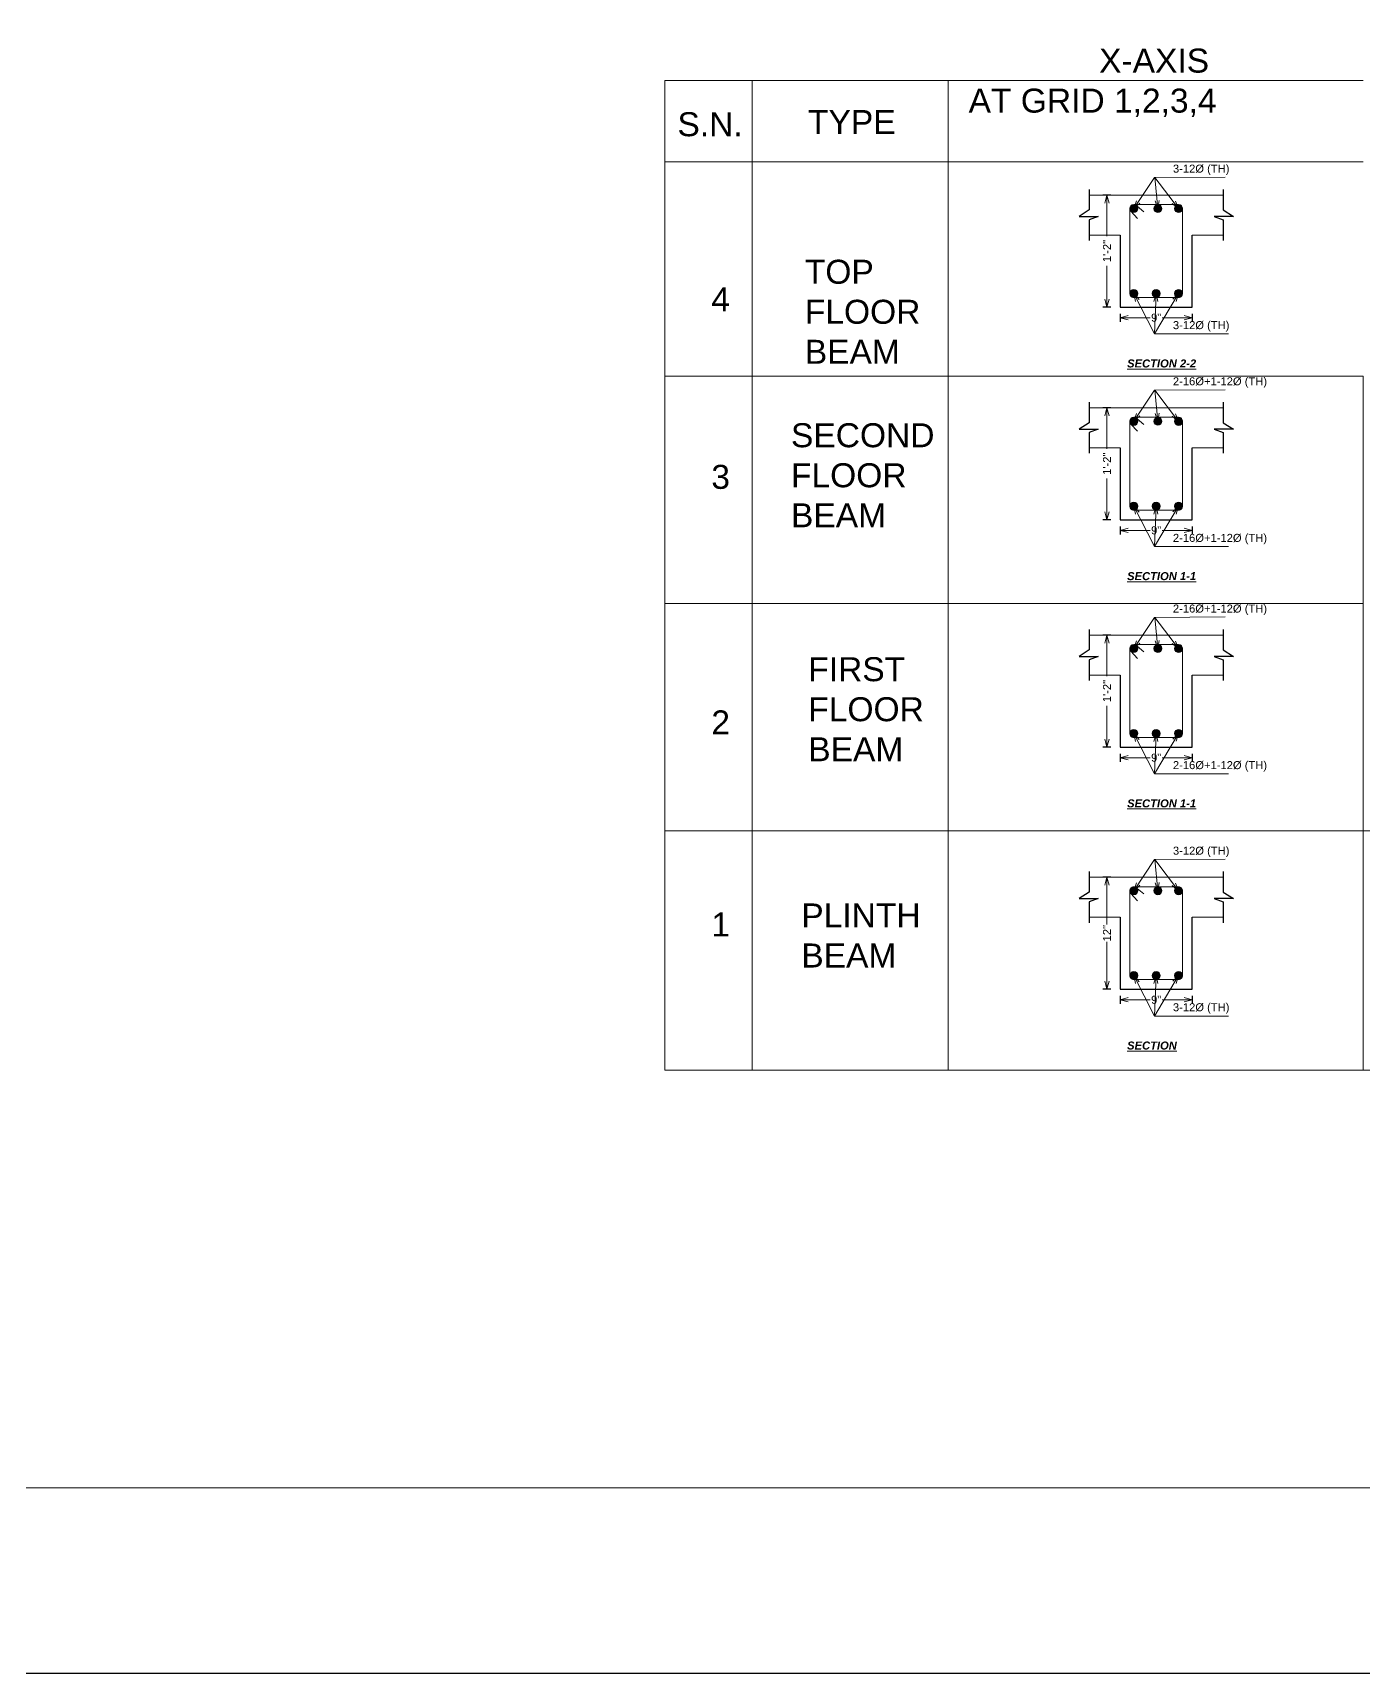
# Model space of a CAD drawing. Header units: inches. Extents: x -412 to 2766, y -9590 to -2111.
# Drawn here: x 973.6 to 1306, y -9590.3 to -9180.3 of the extents above; entities that cross this region are included whole.
import ezdxf

# ---------------------------------------------------------------- set-up
doc = ezdxf.new("R2010")
doc.units = ezdxf.units.IN
doc.header["$LTSCALE"] = 0.5
doc.header["$MEASUREMENT"] = 0
doc.header["$PDMODE"] = 66
doc.linetypes.add('ACAD_ISO03W100', pattern=[30, 12, -18])
for name, color, linetype, lineweight in [('1', 7, 'Continuous', 25), ('ELE1', 3, 'Continuous', 9), ('Hatch Pcc', 132, 'Continuous', 15), ('HIDDEN LINE', 80, 'ACAD_ISO03W100', 9), ('LIGHT', 255, 'Continuous', 5), ('Line 3', 250, 'Continuous', 18), ('Profile ele', 4, 'Continuous', 25), ('rebar', 140, 'Continuous', 13), ('REINFORCEMENT', 2, 'Continuous', 40), ('STIRRUPS', 14, 'Continuous', 18), ('Text 1', 251, 'Continuous', 20)]:
    doc.layers.add(name, color=color, linetype=linetype, lineweight=lineweight)
doc.layers.add('Beam', color=1, linetype='Continuous')
doc.styles.get("Standard").update_dxf_attribs({"font": 'arial.ttf'})
doc.dimstyles.new('Dim 2', dxfattribs={"dimtxt": 4, "dimasz": 3, "dimexe": 2, "dimexo": 2, "dimgap": 0.09, "dimtad": 0, "dimdec": 0, "dimzin": 0, "dimdsep": 46, "dimlunit": 3, "dimtxsty": 'Standard', "dimcen": 0.09, "dimclrd": 256, "dimclre": 256, "dimclrt": 3, "dimadec": 0, "dimazin": 0, "dimtfac": 1, "dimtdec": 0, "dimtofl": 0, "dimtmove": 0, "dimatfit": 3, "dimfxl": 2, "dimfxlon": 1, "dimtolj": 1, "dimtzin": 0, "dimlwd": 5, "dimarcsym": 0})
doc.dimstyles.new('Extra Dim 2 small', dxfattribs={"dimtxt": 1, "dimasz": 1, "dimexe": 0.5, "dimexo": 0.5, "dimgap": 0.09, "dimtad": 0, "dimdec": 0, "dimzin": 0, "dimdsep": 46, "dimlunit": 3, "dimtxsty": 'Standard', "dimblk": 'OPEN30', "dimcen": 0.09, "dimclrd": 256, "dimclre": 256, "dimclrt": 3, "dimadec": 0, "dimazin": 0, "dimtfac": 1, "dimtdec": 0, "dimtofl": 0, "dimtmove": 2, "dimatfit": 3, "dimldrblk": 'OPEN30', "dimfxl": 0.5, "dimfxlon": 1, "dimtolj": 1, "dimtzin": 0, "dimlwd": 5, "dimarcsym": 0})

# ---------------------------------------------------------------- blocks, each defined once
blk = doc.blocks.new('_Open30')
at = {"color": 0, "linetype": 'ByBlock', "lineweight": -2}
for p, q in [((-1, 0.27), (0, 0)), ((0, 0), (-1, -0.27)), ((0, 0), (-1, 0))]:
    blk.add_line(p, q, dxfattribs=at)
blk = doc.blocks.new('*D1633')
at = {"layer": '1', "lineweight": -2, "ltscale": 0.09, "transparency": 16777216}
for p, q in [((64368.19, -62403.69), (64367.19, -62403.69)), ((64368.19, -62417.69), (64367.19, -62417.69))]:
    blk.add_line(p, q, dxfattribs=at)
at = {"layer": '1', "lineweight": 5, "ltscale": 0.09, "transparency": 16777216}
for p, q in [((64367.69, -62404.69), (64367.69, -62409.6)), ((64367.69, -62416.69), (64367.69, -62411.78))]:
    blk.add_line(p, q, dxfattribs=at)
at = {"layer": 'Defpoints', "color": 0, "ltscale": 0.09, "transparency": 16777216}
for p in [(64367.69, -62403.69), (64369.34, -62403.69), (64369.34, -62417.69)]:
    blk.add_point(p, dxfattribs=at)
at = {"layer": '1', "lineweight": 5, "ltscale": 0.09, "transparency": 16777216}
for p, rotation in [((64367.69, -62403.69), 90), ((64367.69, -62417.69), 270)]:
    blk.add_blockref('_Open30', p, dxfattribs=dict(at, rotation=rotation))
at = {"layer": '1', "color": 3, "ltscale": 0.09, "transparency": 16777216, "insert": (64367.69, -62410.69), "char_height": 1, "attachment_point": 5, "rotation": 90}
blk.add_mtext('\\A1;12"', dxfattribs=at)
blk = doc.blocks.new('*D1634')
at = {"layer": '1', "lineweight": -2, "ltscale": 0.09, "transparency": 16777216}
for p, q in [((64369.34, -62418.52), (64369.34, -62419.52)), ((64378.34, -62418.52), (64378.34, -62419.52))]:
    blk.add_line(p, q, dxfattribs=at)
at = {"layer": '1', "lineweight": 5, "ltscale": 0.09, "transparency": 16777216}
for p, q in [((64370.34, -62419.02), (64373.09, -62419.02)), ((64377.34, -62419.02), (64374.6, -62419.02))]:
    blk.add_line(p, q, dxfattribs=at)
at = {"layer": 'Defpoints', "color": 0, "ltscale": 0.09, "transparency": 16777216}
for p in [(64369.34, -62417.69), (64378.34, -62417.69), (64378.34, -62419.02)]:
    blk.add_point(p, dxfattribs=at)
at = {"layer": '1', "lineweight": 5, "ltscale": 0.09, "transparency": 16777216, "rotation": 180}
blk.add_blockref('_Open30', (64369.34, -62419.02), dxfattribs=at)
at = {"layer": '1', "lineweight": 5, "ltscale": 0.09, "transparency": 16777216}
blk.add_blockref('_Open30', (64378.34, -62419.02), dxfattribs=at)
at = {"layer": '1', "color": 3, "ltscale": 0.09, "transparency": 16777216, "insert": (64373.84, -62419.02), "char_height": 1, "attachment_point": 5}
blk.add_mtext('\\A1;9"', dxfattribs=at)
blk = doc.blocks.new('*D1635')
at = {"layer": '1', "lineweight": -2, "ltscale": 0.09, "transparency": 16777216}
for p, q in [((64369.34, -62418.52), (64369.34, -62419.52)), ((64378.34, -62418.52), (64378.34, -62419.52))]:
    blk.add_line(p, q, dxfattribs=at)
at = {"layer": '1', "lineweight": 5, "ltscale": 0.09, "transparency": 16777216}
for p, q in [((64370.34, -62419.02), (64373.09, -62419.02)), ((64377.34, -62419.02), (64374.6, -62419.02))]:
    blk.add_line(p, q, dxfattribs=at)
at = {"layer": 'Defpoints', "color": 0, "ltscale": 0.09, "transparency": 16777216}
for p in [(64369.34, -62417.69), (64378.34, -62417.69), (64378.34, -62419.02)]:
    blk.add_point(p, dxfattribs=at)
at = {"layer": '1', "lineweight": 5, "ltscale": 0.09, "transparency": 16777216, "rotation": 180}
blk.add_blockref('_Open30', (64369.34, -62419.02), dxfattribs=at)
at = {"layer": '1', "lineweight": 5, "ltscale": 0.09, "transparency": 16777216}
blk.add_blockref('_Open30', (64378.34, -62419.02), dxfattribs=at)
at = {"layer": '1', "color": 3, "ltscale": 0.09, "transparency": 16777216, "insert": (64373.84, -62419.02), "char_height": 1, "attachment_point": 5}
blk.add_mtext('\\A1;9"', dxfattribs=at)
blk = doc.blocks.new('*D1627')
at = {"layer": '1', "lineweight": -2, "ltscale": 0.09, "transparency": 16777216}
for p, q in [((64368.19, -62318.44), (64367.19, -62318.44)), ((64368.19, -62332.44), (64367.19, -62332.44))]:
    blk.add_line(p, q, dxfattribs=at)
at = {"layer": '1', "lineweight": 5, "ltscale": 0.09, "transparency": 16777216}
for p, q in [((64367.69, -62319.44), (64367.69, -62323.6)), ((64367.69, -62331.44), (64367.69, -62327.28))]:
    blk.add_line(p, q, dxfattribs=at)
at = {"layer": 'Defpoints', "color": 0, "ltscale": 0.09, "transparency": 16777216}
for p in [(64367.69, -62318.44), (64369.34, -62318.44), (64369.34, -62332.44)]:
    blk.add_point(p, dxfattribs=at)
at = {"layer": '1', "lineweight": 5, "ltscale": 0.09, "transparency": 16777216}
for p, rotation in [((64367.69, -62318.44), 90), ((64367.69, -62332.44), 270)]:
    blk.add_blockref('_Open30', p, dxfattribs=dict(at, rotation=rotation))
at = {"layer": '1', "color": 3, "ltscale": 0.09, "transparency": 16777216, "insert": (64367.69, -62325.44), "char_height": 1, "attachment_point": 5, "rotation": 90}
blk.add_mtext('\\A1;1\'-2"', dxfattribs=at)
blk = doc.blocks.new('*D1628')
at = {"layer": '1', "lineweight": -2, "ltscale": 0.09, "transparency": 16777216}
for p, q in [((64369.34, -62333.27), (64369.34, -62334.27)), ((64378.34, -62333.27), (64378.34, -62334.27))]:
    blk.add_line(p, q, dxfattribs=at)
at = {"layer": '1', "lineweight": 5, "ltscale": 0.09, "transparency": 16777216}
for p, q in [((64370.34, -62333.77), (64373.09, -62333.77)), ((64377.34, -62333.77), (64374.6, -62333.77))]:
    blk.add_line(p, q, dxfattribs=at)
at = {"layer": 'Defpoints', "color": 0, "ltscale": 0.09, "transparency": 16777216}
for p in [(64369.34, -62332.44), (64378.34, -62332.44), (64378.34, -62333.77)]:
    blk.add_point(p, dxfattribs=at)
at = {"layer": '1', "lineweight": 5, "ltscale": 0.09, "transparency": 16777216, "rotation": 180}
blk.add_blockref('_Open30', (64369.34, -62333.77), dxfattribs=at)
at = {"layer": '1', "lineweight": 5, "ltscale": 0.09, "transparency": 16777216}
blk.add_blockref('_Open30', (64378.34, -62333.77), dxfattribs=at)
at = {"layer": '1', "color": 3, "ltscale": 0.09, "transparency": 16777216, "insert": (64373.84, -62333.77), "char_height": 1, "attachment_point": 5}
blk.add_mtext('\\A1;9"', dxfattribs=at)
blk = doc.blocks.new('*D1629')
at = {"layer": '1', "lineweight": -2, "ltscale": 0.09, "transparency": 16777216}
for p, q in [((64369.34, -62333.27), (64369.34, -62334.27)), ((64378.34, -62333.27), (64378.34, -62334.27))]:
    blk.add_line(p, q, dxfattribs=at)
at = {"layer": '1', "lineweight": 5, "ltscale": 0.09, "transparency": 16777216}
for p, q in [((64370.34, -62333.77), (64373.09, -62333.77)), ((64377.34, -62333.77), (64374.6, -62333.77))]:
    blk.add_line(p, q, dxfattribs=at)
at = {"layer": 'Defpoints', "color": 0, "ltscale": 0.09, "transparency": 16777216}
for p in [(64369.34, -62332.44), (64378.34, -62332.44), (64378.34, -62333.77)]:
    blk.add_point(p, dxfattribs=at)
at = {"layer": '1', "lineweight": 5, "ltscale": 0.09, "transparency": 16777216, "rotation": 180}
blk.add_blockref('_Open30', (64369.34, -62333.77), dxfattribs=at)
at = {"layer": '1', "lineweight": 5, "ltscale": 0.09, "transparency": 16777216}
blk.add_blockref('_Open30', (64378.34, -62333.77), dxfattribs=at)
at = {"layer": '1', "color": 3, "ltscale": 0.09, "transparency": 16777216, "insert": (64373.84, -62333.77), "char_height": 1, "attachment_point": 5}
blk.add_mtext('\\A1;9"', dxfattribs=at)
blk = doc.blocks.new('*D1639')
at = {"layer": '1', "lineweight": -2, "ltscale": 0.09, "transparency": 16777216}
for p, q in [((64368.19, -62345.02), (64367.19, -62345.02)), ((64368.19, -62359.02), (64367.19, -62359.02))]:
    blk.add_line(p, q, dxfattribs=at)
at = {"layer": '1', "lineweight": 5, "ltscale": 0.09, "transparency": 16777216}
for p, q in [((64367.69, -62346.02), (64367.69, -62350.18)), ((64367.69, -62358.02), (64367.69, -62353.86))]:
    blk.add_line(p, q, dxfattribs=at)
at = {"layer": 'Defpoints', "color": 0, "ltscale": 0.09, "transparency": 16777216}
for p in [(64367.69, -62345.02), (64369.34, -62345.02), (64369.34, -62359.02)]:
    blk.add_point(p, dxfattribs=at)
at = {"layer": '1', "lineweight": 5, "ltscale": 0.09, "transparency": 16777216}
for p, rotation in [((64367.69, -62345.02), 90), ((64367.69, -62359.02), 270)]:
    blk.add_blockref('_Open30', p, dxfattribs=dict(at, rotation=rotation))
at = {"layer": '1', "color": 3, "ltscale": 0.09, "transparency": 16777216, "insert": (64367.69, -62352.02), "char_height": 1, "attachment_point": 5, "rotation": 90}
blk.add_mtext('\\A1;1\'-2"', dxfattribs=at)
blk = doc.blocks.new('*D1640')
at = {"layer": '1', "lineweight": -2, "ltscale": 0.09, "transparency": 16777216}
for p, q in [((64369.34, -62359.85), (64369.34, -62360.85)), ((64378.34, -62359.85), (64378.34, -62360.85))]:
    blk.add_line(p, q, dxfattribs=at)
at = {"layer": '1', "lineweight": 5, "ltscale": 0.09, "transparency": 16777216}
for p, q in [((64370.34, -62360.35), (64373.09, -62360.35)), ((64377.34, -62360.35), (64374.6, -62360.35))]:
    blk.add_line(p, q, dxfattribs=at)
at = {"layer": 'Defpoints', "color": 0, "ltscale": 0.09, "transparency": 16777216}
for p in [(64369.34, -62359.02), (64378.34, -62359.02), (64378.34, -62360.35)]:
    blk.add_point(p, dxfattribs=at)
at = {"layer": '1', "lineweight": 5, "ltscale": 0.09, "transparency": 16777216, "rotation": 180}
blk.add_blockref('_Open30', (64369.34, -62360.35), dxfattribs=at)
at = {"layer": '1', "lineweight": 5, "ltscale": 0.09, "transparency": 16777216}
blk.add_blockref('_Open30', (64378.34, -62360.35), dxfattribs=at)
at = {"layer": '1', "color": 3, "ltscale": 0.09, "transparency": 16777216, "insert": (64373.84, -62360.35), "char_height": 1, "attachment_point": 5}
blk.add_mtext('\\A1;9"', dxfattribs=at)
blk = doc.blocks.new('*D1641')
at = {"layer": '1', "lineweight": -2, "ltscale": 0.09, "transparency": 16777216}
for p, q in [((64369.34, -62359.85), (64369.34, -62360.85)), ((64378.34, -62359.85), (64378.34, -62360.85))]:
    blk.add_line(p, q, dxfattribs=at)
at = {"layer": '1', "lineweight": 5, "ltscale": 0.09, "transparency": 16777216}
for p, q in [((64370.34, -62360.35), (64373.09, -62360.35)), ((64377.34, -62360.35), (64374.6, -62360.35))]:
    blk.add_line(p, q, dxfattribs=at)
at = {"layer": 'Defpoints', "color": 0, "ltscale": 0.09, "transparency": 16777216}
for p in [(64369.34, -62359.02), (64378.34, -62359.02), (64378.34, -62360.35)]:
    blk.add_point(p, dxfattribs=at)
at = {"layer": '1', "lineweight": 5, "ltscale": 0.09, "transparency": 16777216, "rotation": 180}
blk.add_blockref('_Open30', (64369.34, -62360.35), dxfattribs=at)
at = {"layer": '1', "lineweight": 5, "ltscale": 0.09, "transparency": 16777216}
blk.add_blockref('_Open30', (64378.34, -62360.35), dxfattribs=at)
at = {"layer": '1', "color": 3, "ltscale": 0.09, "transparency": 16777216, "insert": (64373.84, -62360.35), "char_height": 1, "attachment_point": 5}
blk.add_mtext('\\A1;9"', dxfattribs=at)
blk = doc.blocks.new('*D1645')
at = {"layer": '1', "lineweight": -2, "ltscale": 0.09, "transparency": 16777216}
for p, q in [((64368.19, -62373.43), (64367.19, -62373.43)), ((64368.19, -62387.43), (64367.19, -62387.43))]:
    blk.add_line(p, q, dxfattribs=at)
at = {"layer": '1', "lineweight": 5, "ltscale": 0.09, "transparency": 16777216}
for p, q in [((64367.69, -62374.43), (64367.69, -62378.59)), ((64367.69, -62386.43), (64367.69, -62382.27))]:
    blk.add_line(p, q, dxfattribs=at)
at = {"layer": 'Defpoints', "color": 0, "ltscale": 0.09, "transparency": 16777216}
for p in [(64367.69, -62373.43), (64369.34, -62373.43), (64369.34, -62387.43)]:
    blk.add_point(p, dxfattribs=at)
at = {"layer": '1', "lineweight": 5, "ltscale": 0.09, "transparency": 16777216}
for p, rotation in [((64367.69, -62373.43), 90), ((64367.69, -62387.43), 270)]:
    blk.add_blockref('_Open30', p, dxfattribs=dict(at, rotation=rotation))
at = {"layer": '1', "color": 3, "ltscale": 0.09, "transparency": 16777216, "insert": (64367.69, -62380.43), "char_height": 1, "attachment_point": 5, "rotation": 90}
blk.add_mtext('\\A1;1\'-2"', dxfattribs=at)
blk = doc.blocks.new('*D1646')
at = {"layer": '1', "lineweight": -2, "ltscale": 0.09, "transparency": 16777216}
for p, q in [((64369.34, -62388.26), (64369.34, -62389.26)), ((64378.34, -62388.26), (64378.34, -62389.26))]:
    blk.add_line(p, q, dxfattribs=at)
at = {"layer": '1', "lineweight": 5, "ltscale": 0.09, "transparency": 16777216}
for p, q in [((64370.34, -62388.76), (64373.09, -62388.76)), ((64377.34, -62388.76), (64374.6, -62388.76))]:
    blk.add_line(p, q, dxfattribs=at)
at = {"layer": 'Defpoints', "color": 0, "ltscale": 0.09, "transparency": 16777216}
for p in [(64369.34, -62387.43), (64378.34, -62387.43), (64378.34, -62388.76)]:
    blk.add_point(p, dxfattribs=at)
at = {"layer": '1', "lineweight": 5, "ltscale": 0.09, "transparency": 16777216, "rotation": 180}
blk.add_blockref('_Open30', (64369.34, -62388.76), dxfattribs=at)
at = {"layer": '1', "lineweight": 5, "ltscale": 0.09, "transparency": 16777216}
blk.add_blockref('_Open30', (64378.34, -62388.76), dxfattribs=at)
at = {"layer": '1', "color": 3, "ltscale": 0.09, "transparency": 16777216, "insert": (64373.84, -62388.76), "char_height": 1, "attachment_point": 5}
blk.add_mtext('\\A1;9"', dxfattribs=at)
blk = doc.blocks.new('*D1647')
at = {"layer": '1', "lineweight": -2, "ltscale": 0.09, "transparency": 16777216}
for p, q in [((64369.34, -62388.26), (64369.34, -62389.26)), ((64378.34, -62388.26), (64378.34, -62389.26))]:
    blk.add_line(p, q, dxfattribs=at)
at = {"layer": '1', "lineweight": 5, "ltscale": 0.09, "transparency": 16777216}
for p, q in [((64370.34, -62388.76), (64373.09, -62388.76)), ((64377.34, -62388.76), (64374.6, -62388.76))]:
    blk.add_line(p, q, dxfattribs=at)
at = {"layer": 'Defpoints', "color": 0, "ltscale": 0.09, "transparency": 16777216}
for p in [(64369.34, -62387.43), (64378.34, -62387.43), (64378.34, -62388.76)]:
    blk.add_point(p, dxfattribs=at)
at = {"layer": '1', "lineweight": 5, "ltscale": 0.09, "transparency": 16777216, "rotation": 180}
blk.add_blockref('_Open30', (64369.34, -62388.76), dxfattribs=at)
at = {"layer": '1', "lineweight": 5, "ltscale": 0.09, "transparency": 16777216}
blk.add_blockref('_Open30', (64378.34, -62388.76), dxfattribs=at)
at = {"layer": '1', "color": 3, "ltscale": 0.09, "transparency": 16777216, "insert": (64373.84, -62388.76), "char_height": 1, "attachment_point": 5}
blk.add_mtext('\\A1;9"', dxfattribs=at)
blk = doc.blocks.new('25')
at = {"layer": 'REINFORCEMENT'}
h = blk.add_hatch(color=6, dxfattribs=at)
h.dxf.hatch_style = 1
h.paths.add_polyline_path([(64371.55, -62320.14, 1), (64370.55, -62320.14, 1)])
h = blk.add_hatch(color=6, dxfattribs=at)
h.dxf.hatch_style = 1
h.paths.add_polyline_path([(64371.55, -62320.14, 1), (64370.55, -62320.14, 1)])
h = blk.add_hatch(color=6, dxfattribs=at)
h.dxf.hatch_style = 1
h.paths.add_polyline_path([(64374.56, -62320.14, 1), (64373.56, -62320.14, 1)])
h = blk.add_hatch(color=6, dxfattribs=at)
h.dxf.hatch_style = 1
h.paths.add_polyline_path([(64377.14, -62320.14, 1), (64376.14, -62320.14, 1)])
h = blk.add_hatch(color=6, dxfattribs=at)
h.dxf.hatch_style = 1
h.paths.add_polyline_path([(64377.14, -62320.14, 1), (64376.14, -62320.14, 1)])
h = blk.add_hatch(color=6, dxfattribs=at)
h.dxf.hatch_style = 1
h.paths.add_polyline_path([(64371.55, -62330.74, -1), (64370.55, -62330.74, -1)])
h = blk.add_hatch(color=6, dxfattribs=at)
h.dxf.hatch_style = 1
h.paths.add_polyline_path([(64371.55, -62330.74, -1), (64370.55, -62330.74, -1)])
h = blk.add_hatch(color=6, dxfattribs=at)
h.dxf.hatch_style = 1
h.paths.add_polyline_path([(64374.34, -62330.74, -1), (64373.34, -62330.74, -1)])
h = blk.add_hatch(color=6, dxfattribs=at)
h.dxf.hatch_style = 1
h.paths.add_polyline_path([(64377.14, -62330.74, -1), (64376.14, -62330.74, -1)])
h = blk.add_hatch(color=6, dxfattribs=at)
h.dxf.hatch_style = 1
h.paths.add_polyline_path([(64377.14, -62330.74, -1), (64376.14, -62330.74, -1)])
h = blk.add_hatch(color=6, dxfattribs=at)
h.dxf.hatch_style = 1
h.paths.add_polyline_path([(64371.55, -62346.73, 1), (64370.55, -62346.73, 1)])
h = blk.add_hatch(color=6, dxfattribs=at)
h.dxf.hatch_style = 1
h.paths.add_polyline_path([(64371.55, -62346.73, 1), (64370.55, -62346.73, 1)])
h = blk.add_hatch(color=6, dxfattribs=at)
h.dxf.hatch_style = 1
h.paths.add_polyline_path([(64374.56, -62346.72, 1), (64373.56, -62346.72, 1)])
h = blk.add_hatch(color=6, dxfattribs=at)
h.dxf.hatch_style = 1
h.paths.add_polyline_path([(64377.14, -62346.73, 1), (64376.14, -62346.73, 1)])
h = blk.add_hatch(color=6, dxfattribs=at)
h.dxf.hatch_style = 1
h.paths.add_polyline_path([(64377.14, -62346.73, 1), (64376.14, -62346.73, 1)])
h = blk.add_hatch(color=6, dxfattribs=at)
h.dxf.hatch_style = 1
h.paths.add_polyline_path([(64371.55, -62357.32, -1), (64370.55, -62357.32, -1)])
h = blk.add_hatch(color=6, dxfattribs=at)
h.dxf.hatch_style = 1
h.paths.add_polyline_path([(64371.55, -62357.32, -1), (64370.55, -62357.32, -1)])
h = blk.add_hatch(color=6, dxfattribs=at)
h.dxf.hatch_style = 1
h.paths.add_polyline_path([(64374.34, -62357.32, -1), (64373.34, -62357.32, -1)])
h = blk.add_hatch(color=6, dxfattribs=at)
h.dxf.hatch_style = 1
h.paths.add_polyline_path([(64377.14, -62357.32, -1), (64376.14, -62357.32, -1)])
h = blk.add_hatch(color=6, dxfattribs=at)
h.dxf.hatch_style = 1
h.paths.add_polyline_path([(64377.14, -62357.32, -1), (64376.14, -62357.32, -1)])
h = blk.add_hatch(color=6, dxfattribs=at)
h.dxf.hatch_style = 1
h.paths.add_polyline_path([(64371.55, -62375.13, 1), (64370.55, -62375.13, 1)])
h = blk.add_hatch(color=6, dxfattribs=at)
h.dxf.hatch_style = 1
h.paths.add_polyline_path([(64371.55, -62375.13, 1), (64370.55, -62375.13, 1)])
h = blk.add_hatch(color=6, dxfattribs=at)
h.dxf.hatch_style = 1
h.paths.add_polyline_path([(64374.56, -62375.12, 1), (64373.56, -62375.12, 1)])
h = blk.add_hatch(color=6, dxfattribs=at)
h.dxf.hatch_style = 1
h.paths.add_polyline_path([(64377.14, -62375.13, 1), (64376.14, -62375.13, 1)])
h = blk.add_hatch(color=6, dxfattribs=at)
h.dxf.hatch_style = 1
h.paths.add_polyline_path([(64377.14, -62375.13, 1), (64376.14, -62375.13, 1)])
h = blk.add_hatch(color=6, dxfattribs=at)
h.dxf.hatch_style = 1
h.paths.add_polyline_path([(64371.55, -62385.72, -1), (64370.55, -62385.72, -1)])
h = blk.add_hatch(color=6, dxfattribs=at)
h.dxf.hatch_style = 1
h.paths.add_polyline_path([(64371.55, -62385.72, -1), (64370.55, -62385.72, -1)])
h = blk.add_hatch(color=6, dxfattribs=at)
h.dxf.hatch_style = 1
h.paths.add_polyline_path([(64374.34, -62385.73, -1), (64373.34, -62385.73, -1)])
h = blk.add_hatch(color=6, dxfattribs=at)
h.dxf.hatch_style = 1
h.paths.add_polyline_path([(64377.14, -62385.72, -1), (64376.14, -62385.72, -1)])
h = blk.add_hatch(color=6, dxfattribs=at)
h.dxf.hatch_style = 1
h.paths.add_polyline_path([(64377.14, -62385.72, -1), (64376.14, -62385.72, -1)])
h = blk.add_hatch(color=6, dxfattribs=at)
h.dxf.hatch_style = 1
h.paths.add_polyline_path([(64371.55, -62405.39, 1), (64370.55, -62405.39, 1)])
h = blk.add_hatch(color=6, dxfattribs=at)
h.dxf.hatch_style = 1
h.paths.add_polyline_path([(64371.55, -62405.39, 1), (64370.55, -62405.39, 1)])
h = blk.add_hatch(color=6, dxfattribs=at)
h.dxf.hatch_style = 1
h.paths.add_polyline_path([(64374.56, -62405.38, 1), (64373.56, -62405.38, 1)])
h = blk.add_hatch(color=6, dxfattribs=at)
h.dxf.hatch_style = 1
h.paths.add_polyline_path([(64377.14, -62405.39, 1), (64376.14, -62405.39, 1)])
h = blk.add_hatch(color=6, dxfattribs=at)
h.dxf.hatch_style = 1
h.paths.add_polyline_path([(64377.14, -62405.39, 1), (64376.14, -62405.39, 1)])
h = blk.add_hatch(color=6, dxfattribs=at)
h.dxf.hatch_style = 1
h.paths.add_polyline_path([(64371.55, -62415.98, -1), (64370.55, -62415.98, -1)])
h = blk.add_hatch(color=6, dxfattribs=at)
h.dxf.hatch_style = 1
h.paths.add_polyline_path([(64371.55, -62415.98, -1), (64370.55, -62415.98, -1)])
h = blk.add_hatch(color=6, dxfattribs=at)
h.dxf.hatch_style = 1
h.paths.add_polyline_path([(64374.34, -62415.99, -1), (64373.34, -62415.99, -1)])
h = blk.add_hatch(color=6, dxfattribs=at)
h.dxf.hatch_style = 1
h.paths.add_polyline_path([(64377.14, -62415.98, -1), (64376.14, -62415.98, -1)])
h = blk.add_hatch(color=6, dxfattribs=at)
h.dxf.hatch_style = 1
h.paths.add_polyline_path([(64377.14, -62415.98, -1), (64376.14, -62415.98, -1)])
at = {"layer": '1', "ltscale": 0.09}
for points in [[(64365.47, -62317.76), (64365.47, -62318.44), (64365.47, -62320.31), (64364.2, -62321.12), (64366.59, -62321.12), (64365.47, -62321.52), (64365.47, -62323.44), (64365.47, -62324.13)], [(64382.21, -62317.76), (64382.21, -62318.44), (64382.21, -62320.31), (64383.49, -62321.12), (64381.1, -62321.12), (64382.21, -62321.52), (64382.21, -62323.44), (64382.21, -62324.13)], [(64382.21, -62317.76), (64382.21, -62318.44), (64382.21, -62320.31), (64383.49, -62321.12), (64381.1, -62321.12), (64382.21, -62321.52), (64382.21, -62323.44), (64382.21, -62324.13)], [(64365.47, -62344.34), (64365.47, -62345.02), (64365.47, -62346.89), (64364.2, -62347.7), (64366.59, -62347.7), (64365.47, -62348.1), (64365.47, -62350.02), (64365.47, -62350.71)], [(64382.21, -62344.34), (64382.21, -62345.02), (64382.21, -62346.89), (64383.49, -62347.7), (64381.1, -62347.7), (64382.21, -62348.1), (64382.21, -62350.02), (64382.21, -62350.71)], [(64382.21, -62344.34), (64382.21, -62345.02), (64382.21, -62346.89), (64383.49, -62347.7), (64381.1, -62347.7), (64382.21, -62348.1), (64382.21, -62350.02), (64382.21, -62350.71)], [(64365.47, -62372.74), (64365.47, -62373.43), (64365.47, -62375.29), (64364.2, -62376.1), (64366.59, -62376.1), (64365.47, -62376.51), (64365.47, -62378.43), (64365.47, -62379.12)], [(64382.21, -62372.74), (64382.21, -62373.43), (64382.21, -62375.29), (64383.49, -62376.1), (64381.1, -62376.1), (64382.21, -62376.51), (64382.21, -62378.43), (64382.21, -62379.12)], [(64382.21, -62372.74), (64382.21, -62373.43), (64382.21, -62375.29), (64383.49, -62376.1), (64381.1, -62376.1), (64382.21, -62376.51), (64382.21, -62378.43), (64382.21, -62379.12)], [(64365.47, -62403), (64365.47, -62403.69), (64365.47, -62405.56), (64364.2, -62406.36), (64366.59, -62406.36), (64365.47, -62406.77), (64365.47, -62408.69), (64365.47, -62409.38)], [(64382.21, -62403), (64382.21, -62403.69), (64382.21, -62405.56), (64383.49, -62406.36), (64381.1, -62406.36), (64382.21, -62406.77), (64382.21, -62408.69), (64382.21, -62409.38)], [(64382.21, -62403), (64382.21, -62403.69), (64382.21, -62405.56), (64383.49, -62406.36), (64381.1, -62406.36), (64382.21, -62406.77), (64382.21, -62408.69), (64382.21, -62409.38)]]:
    blk.add_lwpolyline(points, dxfattribs=at)
at = {"layer": 'Beam', "ltscale": 0.09}
for points in [[(64369.34, -62323.44), (64369.34, -62332.44), (64378.34, -62332.44), (64378.34, -62323.44)], [(64369.34, -62323.44), (64369.34, -62332.44), (64378.34, -62332.44), (64378.34, -62323.44)], [(64369.34, -62350.02), (64369.34, -62359.02), (64378.34, -62359.02), (64378.34, -62350.02)], [(64369.34, -62350.02), (64369.34, -62359.02), (64378.34, -62359.02), (64378.34, -62350.02)], [(64369.34, -62378.43), (64369.34, -62387.43), (64378.34, -62387.43), (64378.34, -62378.43)], [(64369.34, -62378.43), (64369.34, -62387.43), (64378.34, -62387.43), (64378.34, -62378.43)], [(64369.34, -62408.69), (64369.34, -62417.69), (64378.34, -62417.69), (64378.34, -62408.69)], [(64369.34, -62408.69), (64369.34, -62417.69), (64378.34, -62417.69), (64378.34, -62408.69)]]:
    blk.add_lwpolyline(points, dxfattribs=at)
at = {"layer": 'Hatch Pcc', "ltscale": 0.09}
for p, q in [((64312.46, -62304.13), (64312.46, -62314.28)), ((64312.46, -62304.13), (64399.7, -62304.13)), ((64323.36, -62304.13), (64323.36, -62314.28)), ((64347.86, -62304.13), (64347.86, -62314.28)), ((64312.46, -62314.28), (64399.7, -62314.28)), ((64312.46, -62314.28), (64312.46, -62341.08)), ((64323.36, -62314.28), (64323.36, -62341.08)), ((64347.86, -62314.28), (64347.86, -62314.5)), ((64347.86, -62314.28), (64347.86, -62341.08)), ((64347.86, -62334.78), (64347.86, -62341.08)), ((64312.46, -62341.08), (64312.46, -62427.83)), ((64312.46, -62341.08), (64399.7, -62341.08)), ((64323.36, -62341.08), (64323.36, -62427.83)), ((64347.86, -62341.08), (64347.86, -62425.28)), ((64347.86, -62341.08), (64347.86, -62427.83)), ((64399.7, -62341.08), (64399.7, -62427.83)), ((64312.46, -62369.49), (64399.7, -62369.49)), ((64312.46, -62397.89), (64399.7, -62397.89)), ((64399.7, -62397.89), (64454.06, -62397.89)), ((64312.46, -62427.83), (64399.7, -62427.83)), ((64399.7, -62427.83), (64454.06, -62427.83))]:
    blk.add_line(p, q, dxfattribs=at)
at = {"layer": 'LIGHT', "ltscale": 0.09}
for p, q in [((64369.34, -62323.44), (64365.47, -62323.44)), ((64369.34, -62323.44), (64365.47, -62323.44)), ((64378.34, -62323.44), (64382.21, -62323.44)), ((64378.34, -62323.44), (64382.21, -62323.44)), ((64369.34, -62350.02), (64365.47, -62350.02)), ((64369.34, -62350.02), (64365.47, -62350.02)), ((64378.34, -62350.02), (64382.21, -62350.02)), ((64378.34, -62350.02), (64382.21, -62350.02)), ((64369.34, -62378.43), (64365.47, -62378.43)), ((64369.34, -62378.43), (64365.47, -62378.43)), ((64378.34, -62378.43), (64382.21, -62378.43)), ((64378.34, -62378.43), (64382.21, -62378.43)), ((64369.34, -62408.69), (64365.47, -62408.69)), ((64369.34, -62408.69), (64365.47, -62408.69)), ((64378.34, -62408.69), (64382.21, -62408.69)), ((64378.34, -62408.69), (64382.21, -62408.69))]:
    blk.add_line(p, q, dxfattribs=at)
for points in [[(64382.21, -62318.44), (64378.34, -62318.44), (64369.34, -62318.44), (64365.47, -62318.44)], [(64382.21, -62318.44), (64378.34, -62318.44), (64369.34, -62318.44), (64365.47, -62318.44)], [(64382.21, -62345.02), (64378.34, -62345.02), (64369.34, -62345.02), (64365.47, -62345.02)], [(64382.21, -62345.02), (64378.34, -62345.02), (64369.34, -62345.02), (64365.47, -62345.02)], [(64382.21, -62373.43), (64378.34, -62373.43), (64369.34, -62373.43), (64365.47, -62373.43)], [(64382.21, -62373.43), (64378.34, -62373.43), (64369.34, -62373.43), (64365.47, -62373.43)], [(64382.21, -62403.69), (64378.34, -62403.69), (64369.34, -62403.69), (64365.47, -62403.69)], [(64382.21, -62403.69), (64378.34, -62403.69), (64369.34, -62403.69), (64365.47, -62403.69)]]:
    blk.add_lwpolyline(points, dxfattribs=at)
at = {"layer": 'Line 3'}
for centre in [(64371.05, -62320.14), (64371.05, -62320.14), (64374.06, -62320.14), (64376.64, -62320.14), (64376.64, -62320.14), (64371.05, -62330.74), (64371.05, -62330.74), (64373.84, -62330.74), (64376.64, -62330.74), (64376.64, -62330.74), (64371.05, -62346.73), (64371.05, -62346.73), (64374.06, -62346.72), (64376.64, -62346.73), (64376.64, -62346.73), (64371.05, -62357.32), (64371.05, -62357.32), (64373.84, -62357.32), (64376.64, -62357.32), (64376.64, -62357.32), (64371.05, -62375.13), (64371.05, -62375.13), (64374.06, -62375.12), (64376.64, -62375.13), (64376.64, -62375.13), (64371.05, -62385.72), (64371.05, -62385.72), (64373.84, -62385.73), (64376.64, -62385.72), (64376.64, -62385.72), (64371.05, -62405.39), (64371.05, -62405.39), (64374.06, -62405.38), (64376.64, -62405.39), (64376.64, -62405.39), (64371.05, -62415.98), (64371.05, -62415.98), (64373.84, -62415.99), (64376.64, -62415.98), (64376.64, -62415.98)]:
    blk.add_circle(centre, 0.5, dxfattribs=at)
at = {"layer": 'rebar', "ltscale": 20}
for p, q in [((64371.04, -62319.64), (64376.64, -62319.64)), ((64371.04, -62319.64), (64376.64, -62319.64)), ((64371.04, -62346.22), (64376.64, -62346.22)), ((64371.04, -62346.22), (64376.64, -62346.22)), ((64371.04, -62374.63), (64376.64, -62374.63)), ((64371.04, -62374.63), (64376.64, -62374.63)), ((64371.04, -62404.89), (64376.64, -62404.89)), ((64371.04, -62404.89), (64376.64, -62404.89))]:
    blk.add_line(p, q, dxfattribs=at)
at = {"layer": 'STIRRUPS', "ltscale": 0.09}
for p, q in [((64370.68, -62320.47), (64371.51, -62321.38)), ((64370.68, -62320.47), (64371.51, -62321.38)), ((64371.46, -62319.85), (64372.31, -62320.52)), ((64371.46, -62319.85), (64372.31, -62320.52)), ((64370.68, -62347.06), (64371.51, -62347.96)), ((64370.68, -62347.06), (64371.51, -62347.96)), ((64371.46, -62346.43), (64372.31, -62347.11)), ((64371.46, -62346.43), (64372.31, -62347.11)), ((64370.68, -62375.46), (64371.51, -62376.37)), ((64370.68, -62375.46), (64371.51, -62376.37)), ((64371.46, -62374.83), (64372.31, -62375.51)), ((64371.46, -62374.83), (64372.31, -62375.51)), ((64370.68, -62405.72), (64371.51, -62406.63)), ((64370.68, -62405.72), (64371.51, -62406.63)), ((64371.46, -62405.1), (64372.31, -62405.77)), ((64371.46, -62405.1), (64372.31, -62405.77))]:
    blk.add_line(p, q, dxfattribs=at)
for points in [[(64371.04, -62331.24), (64376.64, -62331.24, 0.414214), (64377.14, -62330.74), (64377.14, -62320.14, 0.414214), (64376.64, -62319.64), (64371.04, -62319.64, 0.414214), (64370.54, -62320.14), (64370.54, -62330.74, 0.414214)], [(64371.04, -62331.24), (64376.64, -62331.24, 0.414214), (64377.14, -62330.74), (64377.14, -62320.14, 0.414214), (64376.64, -62319.64), (64371.04, -62319.64, 0.414214), (64370.54, -62320.14), (64370.54, -62330.74, 0.414214)], [(64371.04, -62357.82), (64376.64, -62357.82, 0.414214), (64377.14, -62357.32), (64377.14, -62346.72, 0.414214), (64376.64, -62346.22), (64371.04, -62346.22, 0.414214), (64370.54, -62346.72), (64370.54, -62357.32, 0.414214)], [(64371.04, -62357.82), (64376.64, -62357.82, 0.414214), (64377.14, -62357.32), (64377.14, -62346.72, 0.414214), (64376.64, -62346.22), (64371.04, -62346.22, 0.414214), (64370.54, -62346.72), (64370.54, -62357.32, 0.414214)], [(64371.04, -62386.23), (64376.64, -62386.23, 0.414214), (64377.14, -62385.73), (64377.14, -62375.13, 0.414214), (64376.64, -62374.63), (64371.04, -62374.63, 0.414214), (64370.54, -62375.13), (64370.54, -62385.73, 0.414214)], [(64371.04, -62386.23), (64376.64, -62386.23, 0.414214), (64377.14, -62385.73), (64377.14, -62375.13, 0.414214), (64376.64, -62374.63), (64371.04, -62374.63, 0.414214), (64370.54, -62375.13), (64370.54, -62385.73, 0.414214)], [(64371.04, -62416.49), (64376.64, -62416.49, 0.414214), (64377.14, -62415.99), (64377.14, -62405.39, 0.414214), (64376.64, -62404.89), (64371.04, -62404.89, 0.414214), (64370.54, -62405.39), (64370.54, -62415.99, 0.414214)], [(64371.04, -62416.49), (64376.64, -62416.49, 0.414214), (64377.14, -62415.99), (64377.14, -62405.39, 0.414214), (64376.64, -62404.89), (64371.04, -62404.89, 0.414214), (64370.54, -62405.39), (64370.54, -62415.99, 0.414214)]]:
    blk.add_lwpolyline(points, format="xyb", close=True, dxfattribs=at)
at = {"layer": 'HIDDEN LINE', "ltscale": 0.09, "char_height": 3, "attachment_point": 1}
for s, insert, width in [('              X-AXIS\\PAT GRID 1,2,3,4', (64350.41, -62300.14), 51.8073), ('S.N.', (64314.04, -62308.09), 48.5066), ('TYPE', (64330.35, -62307.82), 48.5066), ('TOP\\PFLOOR BEAM ', (64329.95, -62326.53), 15.1347), ('4', (64318.27, -62329.97), 48.5066), ('SECOND\\PFLOOR BEAM ', (64328.22, -62346.96), 15.1347), ('3', (64318.27, -62352.16), 48.5066), ('FIRST FLOOR BEAM ', (64330.38, -62376.2), 14.3816), ('2', (64318.27, -62382.85), 48.5066), ('1', (64318.27, -62408.1), 48.5066), ('PLINTH BEAM ', (64329.51, -62406.98), 15.1347)]:
    blk.add_mtext(s, dxfattribs=dict(at, insert=insert, width=width))
at = {"layer": 'Text 1', "ltscale": 0.09, "char_height": 1}
for s, width, heights, insert, attachment_point in [('3-12%%C (TH)', 26.2151, [0], (64375.93, -62315.94), 7), ('3-12%%C (TH)', 26.2151, [0], (64375.93, -62335.5), 7), ('{\\fArial|b1|i1|c0|p34;\\LSECTION 2-2 }', 17.4122, [1.22], (64370.21, -62338.99), 1), ('2-16%%C+1-12%%C (TH)', 26.2151, [0], (64375.93, -62342.52), 7), ('2-16%%C+1-12%%C (TH)', 26.2151, [0], (64375.93, -62362.09), 7), ('{\\fArial|b1|i1|c0|p34;\\LSECTION 1-1 }', 17.4122, [1.22], (64370.21, -62365.57), 1), ('2-16%%C+1-12%%C (TH)', 26.2151, [0], (64375.93, -62370.92), 7), ('2-16%%C+1-12%%C (TH)', 26.2151, [0], (64375.93, -62390.49), 7), ('{\\fArial|b1|i1|c0|p34;\\LSECTION 1-1 }', 17.4122, [1.22], (64370.21, -62393.97), 1), ('3-12%%C (TH)', 26.2151, [0], (64375.93, -62401.18), 7), ('3-12%%C (TH)', 26.2151, [0], (64375.93, -62420.75), 7), ('{\\fArial|b1|i1|c0|p34;\\LSECTION }', 17.4122, [1.22], (64370.21, -62424.23), 1)]:
    blk.add_mtext_dynamic_manual_height_columns(s, width=width, gutter_width=1, heights=heights, dxfattribs=dict(at, insert=insert, attachment_point=attachment_point))
at = {"layer": '1', "ltscale": 0.09}
for base, p1, p2, text, picture, middle in [((64367.69, -62318.44), (64369.34, -62332.44), (64369.34, -62318.44), '1\'-2"', '*D1627', (64367.69, -62325.44)), ((64367.69, -62345.02), (64369.34, -62359.02), (64369.34, -62345.02), '1\'-2"', '*D1639', (64367.69, -62352.02)), ((64367.69, -62373.43), (64369.34, -62387.43), (64369.34, -62373.43), '1\'-2"', '*D1645', (64367.69, -62380.43)), ((64367.69, -62403.69), (64369.34, -62417.69), (64369.34, -62403.69), '12"', '*D1633', (64367.69, -62410.69))]:
    dim = blk.add_linear_dim(base=base, p1=p1, p2=p2, angle=90, text=text, dimstyle='Extra Dim 2 small', dxfattribs=at)
    dim.commit()
    dim.dimension.update_dxf_attribs({"geometry": picture, "text_midpoint": middle})
for base, p1, p2, picture, middle in [((64378.34, -62333.77), (64369.34, -62332.44), (64378.34, -62332.44), '*D1628', (64373.84, -62333.77)), ((64378.34, -62333.77), (64369.34, -62332.44), (64378.34, -62332.44), '*D1629', (64373.84, -62333.77)), ((64378.34, -62360.35), (64369.34, -62359.02), (64378.34, -62359.02), '*D1640', (64373.84, -62360.35)), ((64378.34, -62360.35), (64369.34, -62359.02), (64378.34, -62359.02), '*D1641', (64373.84, -62360.35)), ((64378.34, -62388.76), (64369.34, -62387.43), (64378.34, -62387.43), '*D1646', (64373.84, -62388.76)), ((64378.34, -62388.76), (64369.34, -62387.43), (64378.34, -62387.43), '*D1647', (64373.84, -62388.76)), ((64378.34, -62419.02), (64369.34, -62417.69), (64378.34, -62417.69), '*D1634', (64373.84, -62419.02)), ((64378.34, -62419.02), (64369.34, -62417.69), (64378.34, -62417.69), '*D1635', (64373.84, -62419.02))]:
    dim = blk.add_linear_dim(base=base, p1=p1, p2=p2, dimstyle='Extra Dim 2 small', dxfattribs=at)
    dim.commit()
    dim.dimension.update_dxf_attribs({"geometry": picture, "text_midpoint": middle})
at = {"layer": 'Line 3', "ltscale": 0.09}
for points, override in [([(64371.04, -62320.14), (64373.64, -62316.23), (64382.44, -62316.19)], {"dimasz": 1, "dimldrblk": 'Open30'}), ([(64371.04, -62320.14), (64373.64, -62316.23), (64382.44, -62316.19)], {"dimasz": 1, "dimldrblk": 'Open30'}), ([(64376.64, -62320.14), (64373.65, -62316.23)], {"dimasz": 1, "dimldrblk": 'Open30'}), ([(64376.64, -62320.14), (64373.65, -62316.23)], {"dimasz": 1, "dimldrblk": 'Open30'}), ([(64374.06, -62320.14), (64373.65, -62316.23)], {"dimasz": 1, "dimgap": 0.09, "dimtad": 0, "dimldrblk": 'Open30'}), ([(64371.04, -62330.74), (64373.64, -62335.8), (64382.86, -62335.8)], {"dimasz": 1, "dimldrblk": 'Open30'}), ([(64371.04, -62330.74), (64373.64, -62335.8), (64382.86, -62335.8)], {"dimasz": 1, "dimldrblk": 'Open30'}), ([(64376.64, -62330.74), (64373.64, -62335.8)], {"dimasz": 1, "dimldrblk": 'Open30'}), ([(64376.64, -62330.74), (64373.64, -62335.8)], {"dimasz": 1, "dimldrblk": 'Open30'}), ([(64373.84, -62330.74), (64373.64, -62335.8)], {"dimasz": 1, "dimgap": 0.09, "dimtad": 0, "dimldrblk": 'Open30'}), ([(64371.04, -62346.72), (64373.64, -62342.82), (64382.44, -62342.77)], {"dimasz": 1, "dimldrblk": 'Open30'}), ([(64371.04, -62346.72), (64373.64, -62342.82), (64382.44, -62342.77)], {"dimasz": 1, "dimldrblk": 'Open30'}), ([(64376.64, -62346.73), (64373.65, -62342.82)], {"dimasz": 1, "dimldrblk": 'Open30'}), ([(64376.64, -62346.73), (64373.65, -62342.82)], {"dimasz": 1, "dimldrblk": 'Open30'}), ([(64374.06, -62346.72), (64373.65, -62342.82)], {"dimasz": 1, "dimgap": 0.09, "dimtad": 0, "dimldrblk": 'Open30'}), ([(64371.04, -62357.32), (64373.64, -62362.38), (64382.86, -62362.38)], {"dimasz": 1, "dimldrblk": 'Open30'}), ([(64371.04, -62357.32), (64373.64, -62362.38), (64382.86, -62362.38)], {"dimasz": 1, "dimldrblk": 'Open30'}), ([(64376.64, -62357.32), (64373.64, -62362.38)], {"dimasz": 1, "dimldrblk": 'Open30'}), ([(64376.64, -62357.32), (64373.64, -62362.38)], {"dimasz": 1, "dimldrblk": 'Open30'}), ([(64373.84, -62357.32), (64373.64, -62362.38)], {"dimasz": 1, "dimgap": 0.09, "dimtad": 0, "dimldrblk": 'Open30'}), ([(64371.04, -62375.13), (64373.64, -62371.22), (64382.44, -62371.17)], {"dimasz": 1, "dimldrblk": 'Open30'}), ([(64371.04, -62375.13), (64373.64, -62371.22), (64382.44, -62371.17)], {"dimasz": 1, "dimldrblk": 'Open30'}), ([(64376.64, -62375.13), (64373.65, -62371.22)], {"dimasz": 1, "dimldrblk": 'Open30'}), ([(64376.64, -62375.13), (64373.65, -62371.22)], {"dimasz": 1, "dimldrblk": 'Open30'}), ([(64374.06, -62375.12), (64373.65, -62371.22)], {"dimasz": 1, "dimgap": 0.09, "dimtad": 0, "dimldrblk": 'Open30'}), ([(64371.04, -62385.73), (64373.64, -62390.78), (64382.86, -62390.78)], {"dimasz": 1, "dimldrblk": 'Open30'}), ([(64371.04, -62385.73), (64373.64, -62390.78), (64382.86, -62390.78)], {"dimasz": 1, "dimldrblk": 'Open30'}), ([(64376.64, -62385.72), (64373.64, -62390.78)], {"dimasz": 1, "dimldrblk": 'Open30'}), ([(64376.64, -62385.72), (64373.64, -62390.78)], {"dimasz": 1, "dimldrblk": 'Open30'}), ([(64373.84, -62385.73), (64373.64, -62390.78)], {"dimasz": 1, "dimgap": 0.09, "dimtad": 0, "dimldrblk": 'Open30'}), ([(64371.04, -62405.39), (64373.64, -62401.48), (64382.44, -62401.43)], {"dimasz": 1, "dimldrblk": 'Open30'}), ([(64371.04, -62405.39), (64373.64, -62401.48), (64382.44, -62401.43)], {"dimasz": 1, "dimldrblk": 'Open30'}), ([(64376.64, -62405.39), (64373.65, -62401.48)], {"dimasz": 1, "dimldrblk": 'Open30'}), ([(64376.64, -62405.39), (64373.65, -62401.48)], {"dimasz": 1, "dimldrblk": 'Open30'}), ([(64374.06, -62405.38), (64373.65, -62401.48)], {"dimasz": 1, "dimgap": 0.09, "dimtad": 0, "dimldrblk": 'Open30'}), ([(64371.04, -62415.99), (64373.64, -62421.05), (64382.86, -62421.05)], {"dimasz": 1, "dimldrblk": 'Open30'}), ([(64371.04, -62415.99), (64373.64, -62421.05), (64382.86, -62421.05)], {"dimasz": 1, "dimldrblk": 'Open30'}), ([(64376.64, -62415.98), (64373.64, -62421.05)], {"dimasz": 1, "dimldrblk": 'Open30'}), ([(64376.64, -62415.98), (64373.64, -62421.05)], {"dimasz": 1, "dimldrblk": 'Open30'}), ([(64373.84, -62415.99), (64373.64, -62421.05)], {"dimasz": 1, "dimgap": 0.09, "dimtad": 0, "dimldrblk": 'Open30'})]:
    blk.add_leader(points, dimstyle='Dim 2', override=override, dxfattribs=at)

msp = doc.modelspace()

# ---------------------------------------------------------------- linework, layer by layer
at = {"layer": 'Defpoints'}
msp.add_lwpolyline([(2766.09, -7342.34), (-411.51, -7342.34), (-411.51, -9590.31), (2766.09, -9590.31)], close=True, dxfattribs=at)
at = {"layer": 'ELE1'}
msp.add_lwpolyline([(-365.19, -7388.66), (2719.77, -7388.66), (2719.77, -9543.99), (-365.19, -9543.99)], close=True, dxfattribs=at)

# ---------------------------------------------------------------- block references
at = {"layer": 'Profile ele', "xscale": 2, "yscale": 2, "zscale": 2}
msp.add_blockref('25', (-127493.4, 115416.04), dxfattribs=at)

doc.saveas('drawing.dxf')
